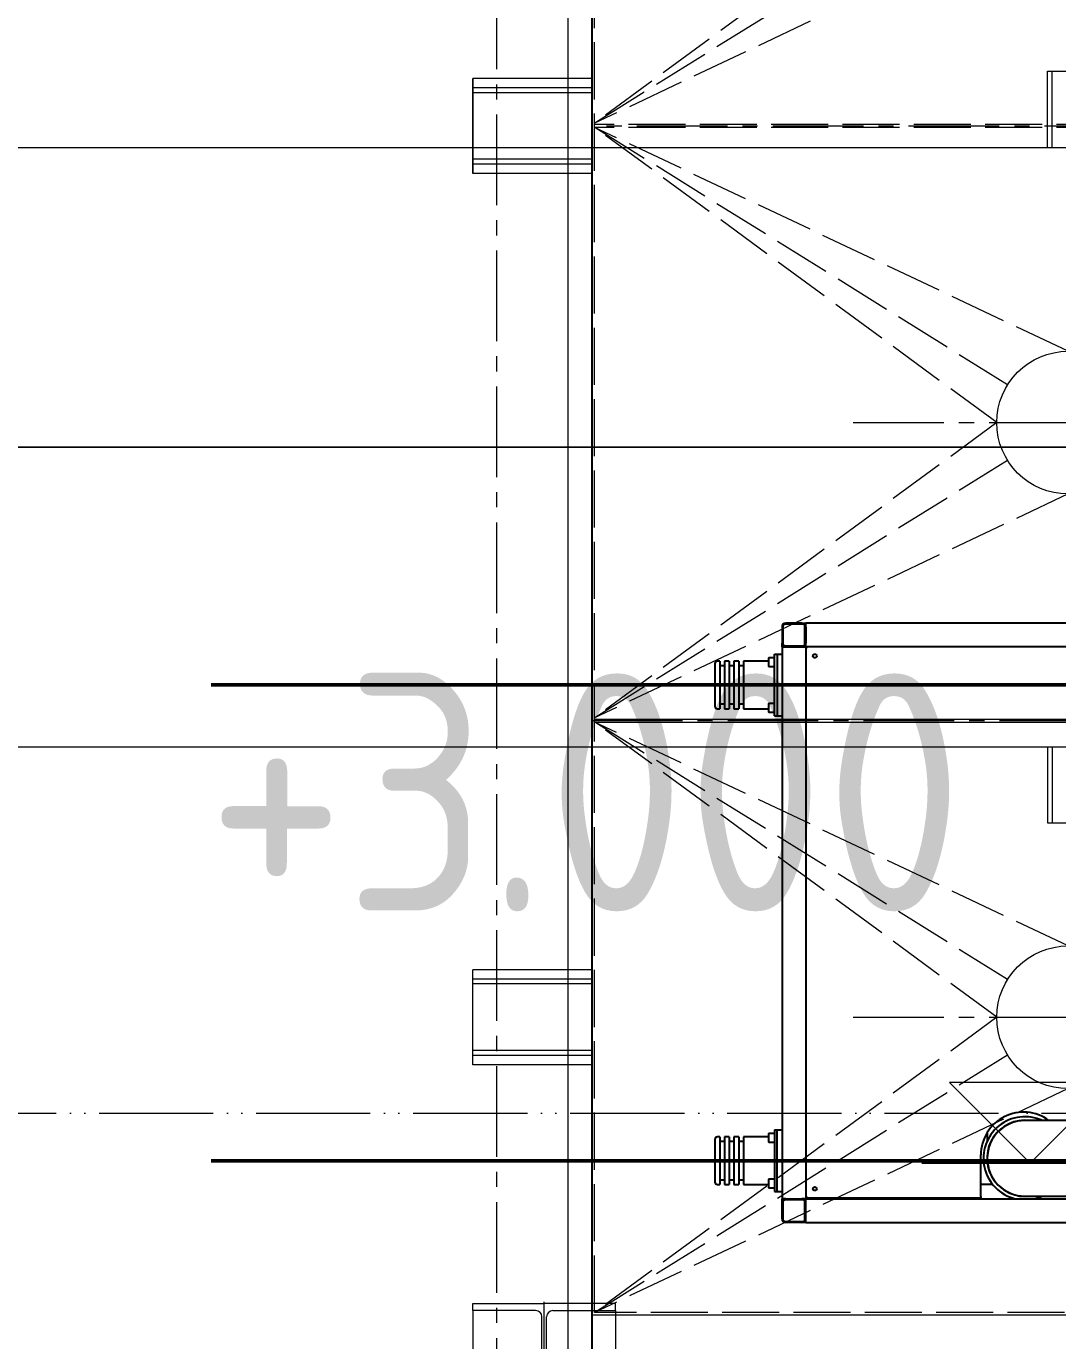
# Model space of a CAD drawing. Header units: millimetres. Extents: x 163705 to 1616509, y 81827 to 302547.
# Drawn here: x 201039 to 203207, y 148381 to 151144 of the extents above; entities that cross this region are included whole.
import ezdxf

# ---------------------------------------------------------------- set-up
doc = ezdxf.new("R2010")
doc.units = ezdxf.units.MM
doc.header["$LTSCALE"] = 10
for name, pattern in [('ACAD_ISO02W100', [15, 12, -3]), ('ACAD_ISO05W100', [33, 24, -3, 0, -3, 0, -3]), ('CENTER2', [28.575, 19.05, -3.175, 3.175, -3.175])]:
    doc.linetypes.add(name, pattern=pattern)
for name, color, linetype, lineweight in [('1-中心线', 1, 'CENTER2', 0), ('1-剖面线', 8, 'Continuous', 0), ('1-双点线', 8, 'ACAD_ISO05W100', 0), ('1-建筑轮廓', 7, 'Continuous', 20), ('1-护栏', 4, 'Continuous', 18), ('1-文本', 4, 'Continuous', 0), ('1-虚线', 8, 'ACAD_ISO02W100', 0), ('1-设备轮廓', 2, 'Continuous', 18), ('1-钢构', 6, 'Continuous', 0)]:
    doc.layers.add(name, color=color, linetype=linetype, lineweight=lineweight)
doc.layers.add('1-隐线', color=8, linetype='Continuous')
doc.styles.add('HZ', font='gbenor.shx', dxfattribs={"bigfont": 'gbcbig.shx'})
doc.styles.get("Standard").update_dxf_attribs({"font": 'arial.ttf'})

# ---------------------------------------------------------------- blocks, each defined once
blk = doc.blocks.new('G$C5C029050')
at = {"layer": '1-双点线'}
blk.add_line((1, 53039.4), (92688.6, 53039.4), dxfattribs=at)
blk = doc.blocks.new('G$C3B61D3F5')
for p, q in [((216, 1328), (213, 1325)), ((214, 1328.2), (214, 1330)), ((214, 1330), (219, 1330)), ((256, 1328), (216, 1328)), ((253, 1330), (219, 1330)), ((253, 1330), (261, 1330)), ((259, 1325), (256, 1328)), ((921, 1330), (261, 1330)), ((261, 1322), (261, 1330)), ((211, 1325), (211.6, 1325)), ((211, 1322), (211, 1288)), ((213, 1325), (213, 1285)), ((259, 1285), (259, 1325)), ((260.4, 1325), (261, 1325)), ((261, 1322), (261, 1288)), ((211, 1280), (211, 1288)), ((211, 1280), (211, 120)), ((211, 1280), (219, 1280)), ((213, 1285), (216, 1282)), ((216, 1282), (256, 1282)), ((219, 1280), (253, 1280)), ((253, 1280), (261, 1280)), ((256, 1282), (259, 1285)), ((261, 1280), (261, 1288)), ((263.2, 1280), (261, 1280)), ((261, 1280), (261, 1277.8)), ((261, 1277.8), (261, 124.2)), ((261, 1277.8), (262.5, 1277.8)), ((263.2, 1280), (263.2, 1278.5)), ((906.8, 1280), (263.2, 1280)), ((70, 1245), (70, 1200)), ((80, 1250), (75, 1250)), ((80, 1250), (80, 1200)), ((100, 1250), (90, 1250)), ((90, 1250), (90, 1200)), ((100, 1250), (100, 1200)), ((120, 1250), (110, 1250)), ((110, 1250), (110, 1200)), ((120, 1250), (120, 1200)), ((183, 1250), (130, 1250)), ((130, 1250), (130, 1200)), ((183, 1245.5), (183, 1256.9)), ((183, 1239.1), (183, 1245.5)), ((195, 1257), (183.1, 1257)), ((195, 1135), (195, 1265)), ((195, 1265), (201, 1265)), ((201, 1265), (201, 1135)), ((201, 1265), (211, 1265)), ((90, 1240), (80, 1240)), ((110, 1240), (100, 1240)), ((130, 1240), (120, 1240)), ((183.1, 1239), (195, 1239)), ((70, 1200), (70, 1155)), ((80, 1200), (80, 1150)), ((90, 1200), (90, 1150)), ((100, 1200), (100, 1150)), ((110, 1200), (110, 1150)), ((120, 1200), (120, 1150)), ((130, 1200), (130, 1150)), ((183, 1150.9), (183, 1160.9)), ((195, 1161), (183.1, 1161)), ((75, 1150), (80, 1150)), ((80, 1160), (90, 1160)), ((90, 1150), (100, 1150)), ((100, 1160), (110, 1160)), ((110, 1150), (120, 1150)), ((120, 1160), (130, 1160)), ((130, 1150), (183, 1150)), ((183, 1143.1), (183, 1150.9)), ((183.1, 1143), (195, 1143)), ((195, 1135), (201, 1135)), ((201, 1135), (211, 1135)), ((951, 284.5), (722, 284.5)), ((80, 250), (75, 250)), ((80, 250), (80, 150)), ((100, 250), (90, 250)), ((90, 250), (90, 150)), ((100, 250), (100, 150)), ((120, 250), (110, 250)), ((110, 250), (110, 150)), ((120, 250), (120, 150)), ((183, 250), (130, 250)), ((130, 250), (130, 150)), ((183, 239.1), (183, 256.9)), ((195, 257), (183.1, 257)), ((195, 265), (195, 135)), ((195, 265), (201, 265)), ((201, 265), (211, 265)), ((201, 135), (201, 265)), ((642.5, 259.4), (642.5, 241.6)), ((70, 245), (70, 155)), ((90, 240), (80, 240)), ((110, 240), (100, 240)), ((130, 240), (120, 240)), ((183.1, 239), (195, 239)), ((629, 124.5), (629, 212)), ((75, 150), (80, 150)), ((80, 160), (90, 160)), ((90, 150), (100, 150)), ((100, 160), (110, 160)), ((110, 150), (120, 150)), ((120, 160), (130, 160)), ((130, 150), (183, 150)), ((183, 143.1), (183, 160.9)), ((195, 161), (183.1, 161)), ((183.1, 143), (195, 143)), ((653.9, 150), (629, 150)), ((195, 135), (201, 135)), ((201, 135), (211, 135)), ((211, 112), (211, 120)), ((219, 120), (211, 120)), ((211, 78), (211, 112)), ((216, 118), (213, 115)), ((213, 115), (213, 75)), ((256, 118), (216, 118)), ((219, 120), (253, 120)), ((261, 120), (253, 120)), ((259, 115), (256, 118)), ((259, 75), (259, 115)), ((261, 124.2), (262.5, 124.2)), ((261, 124.2), (261, 120)), ((261, 120), (921, 120)), ((261, 112), (261, 120)), ((261, 78), (261, 112)), ((263.2, 122), (263.2, 123.5)), ((263.2, 122), (629, 122)), ((291, 120), (291, 122)), ((629, 124.5), (629, 122)), ((722, 125.5), (951, 125.5)), ((211.6, 75), (211, 75)), ((213, 75), (216, 72)), ((214, 71.8), (214, 70)), ((219, 70), (214, 70)), ((216, 72), (256, 72)), ((253, 70), (219, 70)), ((261, 70), (253, 70)), ((256, 72), (259, 75)), ((261, 75), (260.4, 75)), ((261, 70), (261, 78)), ((261, 70), (921, 70))]:
    blk.add_line(p, q)
at = {"flags": 128}
blk.add_lwpolyline([(722, 125), (727.3, 125.2), (730.9, 125.5)], dxfattribs=at)
for centre in [(280, 1261), (280, 141)]:
    blk.add_circle(centre, 4)
for centre, radius, start, end in [((219, 1322), 8, 90, 180), ((253, 1322), 8, 0, 90), ((219, 1288), 8, 180, 270), ((253, 1288), 8, 270, 0), ((75, 1245), 5, 90, 180), ((183.1, 1256.9), 0.1, 90, 180), ((183.1, 1239.1), 0.1, 180, 270), ((183.1, 1160.9), 0.1, 90, 180), ((75, 1155), 5, 180, 270), ((183.1, 1143.1), 0.1, 180, 270), ((719, 212), 90, 53.6639, 180), ((722, 205), 87.5, 65.3087, 256.2709), ((722, 205), 80, 83.5908, 270), ((722, 205), 79.5, 90, 180), ((75, 245), 5, 90, 180), ((183.1, 256.9), 0.1, 90, 180), ((183.1, 239.1), 0.1, 180, 270), ((722, 205), 79.5, 180, 270), ((75, 155), 5, 180, 270), ((183.1, 160.9), 0.1, 90, 180), ((183.1, 143.1), 0.1, 180, 270), ((219, 112), 8, 90, 180), ((253, 112), 8, 0, 90), ((722, 205), 87.5, 283.7291, 294.6913), ((219, 78), 8, 180, 270), ((253, 78), 8, 270, 0)]:
    blk.add_arc(centre, radius, start, end)
for points in [[(261, 1277.8), (261, 1277.8), (261.1, 1277.7), (261.7, 1277.6), (262.5, 1277.6), (263.2, 1277.5), (263.5, 1277.5)], [(262.5, 1277.8), (262.5, 1277.8), (262.5, 1277.7), (262.8, 1277.6), (263.1, 1277.6), (263.4, 1277.5), (263.5, 1277.5)], [(263.5, 1277.5), (263.5, 1277.8), (263.4, 1278.5), (263.4, 1279.3), (263.3, 1279.9), (263.2, 1280), (263.2, 1280)], [(263.5, 1277.5), (263.5, 1277.6), (263.4, 1277.9), (263.4, 1278.2), (263.3, 1278.5), (263.2, 1278.5), (263.2, 1278.5)], [(263.5, 124.5), (263.2, 124.5), (262.5, 124.4), (261.7, 124.4), (261.1, 124.3), (261, 124.2), (261, 124.2)], [(263.5, 124.5), (263.4, 124.5), (263.1, 124.4), (262.8, 124.4), (262.5, 124.3), (262.5, 124.2), (262.5, 124.2)], [(263.2, 122), (263.2, 122), (263.3, 122.1), (263.4, 122.7), (263.4, 123.5), (263.5, 124.2), (263.5, 124.5)], [(263.2, 123.5), (263.2, 123.5), (263.3, 123.5), (263.4, 123.8), (263.4, 124.1), (263.5, 124.4), (263.5, 124.5)]]:
    blk.add_open_spline(points, degree=3)
at = {"layer": '1-中心线'}
for p, q in [((265, 1200), (0, 1200)), ((265, 200), (0, 200))]:
    blk.add_line(p, q, dxfattribs=at)
blk = doc.blocks.new('A$C2f6614b9')
at = {"layer": '1-护栏'}
blk.add_lwpolyline([(0, 450), (17263.8, 450), (17263.8, 7650), (0, 7650)], close=True, dxfattribs=at)
at = {"layer": '1-设备轮廓', "lineweight": 50, "ltscale": 5}
for p, q in [((16925, 7150), (1300, 7150)), ((16925, 6150), (1300, 6150))]:
    blk.add_line(p, q, dxfattribs=at)
at = {"layer": '1-隐线'}
blk.add_blockref('G$C3B61D3F5', (2289, 5950), dxfattribs=at)
blk = doc.blocks.new('A$Cf51e8010')
at = {"layer": '1-设备轮廓', "insert": (1994, 8024.3), "char_height": 500, "width": 950.692, "attachment_point": 1, "style": 'HZ'}
blk.add_mtext('+3.000', dxfattribs=at)
blk = doc.blocks.new('G$CFDCBCB0A')
for p, q in [((250, 2600), (0, 2600)), ((250, 2580), (0, 2580)), ((250, 2570), (0, 2570)), ((250, 2430), (0, 2430)), ((250, 2420), (0, 2420)), ((250, 2400), (0, 2400)), ((250, 726.5), (0, 726.5)), ((250, 706.5), (0, 706.5)), ((250, 696.5), (0, 696.5)), ((250, 556.5), (0, 556.5)), ((250, 546.5), (0, 546.5)), ((250, 526.5), (0, 526.5))]:
    blk.add_line(p, q)
blk.add_lwpolyline([(250, 0), (250, 5000), (4250, 5000), (4250, 0)], close=True)
for points in [[(0, 2400), (0, 2600)], [(0, 2600), (0, 2400)], [(0, 526.5), (0, 726.5)], [(0, 526.5), (0, 726.5)]]:
    blk.add_lwpolyline(points)
for centre in [(1251.5, 1876.5), (1251.5, 626.5)]:
    blk.add_circle(centre, 150)
at = {"layer": '1-中心线'}
for p, q in [((4250, 2500), (250, 2500)), ((799.7, 1876.5), (1703.3, 1876.5)), ((250, 1250), (4250, 1250)), ((799.7, 626.5), (1703.3, 626.5))]:
    blk.add_line(p, q, dxfattribs=at)
at = {"layer": '1-剖面线'}
for p, q in [((256, 1253), (2247, 1253)), ((256, 1247), (2247, 1247))]:
    blk.add_line(p, q, dxfattribs=at)
at = {"layer": '1-虚线'}
for p, q in [((1101.5, 3126.5), (256, 2506)), ((1124.2, 3047.2), (256, 2506)), ((1251.5, 2976.5), (256, 2506)), ((2247, 2503), (256, 2503)), ((2247, 2497), (256, 2497)), ((1251.5, 2026.5), (256, 2497)), ((1101.5, 1876.5), (256, 2497)), ((1124.2, 1955.8), (256, 2497)), ((1101.5, 1876.5), (256, 1256)), ((1124.2, 1797.2), (256, 1256)), ((1251.5, 1726.5), (256, 1256)), ((1251.5, 776.5), (256, 1247)), ((1101.5, 626.5), (256, 1247)), ((1124.2, 705.8), (256, 1247)), ((1101.5, 626.5), (256, 6)), ((1124.2, 547.2), (256, 6)), ((1251.5, 476.5), (256, 6))]:
    blk.add_line(p, q, dxfattribs=at)
blk.add_lwpolyline([(256, 6), (256, 4994), (4244, 4994), (4244, 6)], close=True, dxfattribs=at)
blk = doc.blocks.new('A$C5a2f2e4f')
at = {"layer": '1-中心线'}
blk.add_line((2603, 17900.1), (2603, 2000.1), dxfattribs=at)
at = {"layer": '1-设备轮廓'}
blk.add_blockref('G$CFDCBCB0A', (2553, 7375.1), dxfattribs=at)
blk = doc.blocks.new('123振动筛-俯视图')
for p, q in [((338.8, 1717.1), (568.7, 1717.1)), ((338.8, 1557.1), (338.8, 1717.1)), ((348.8, 1557.1), (348.8, 1717.1)), ((558.7, 1557.1), (558.7, 1717.1)), ((568.7, 1557.1), (568.7, 1717.1)), ((3183.2, 1717.1), (3413.1, 1717.1)), ((3183.2, 1557.1), (3183.2, 1717.1)), ((3193.2, 1557.1), (3193.2, 1717.1)), ((3403.1, 1557.1), (3403.1, 1717.1)), ((3413.1, 1557.1), (3413.1, 1717.1)), ((4204, 1704.1), (3700, 1557.1)), ((0, 1557.1), (3700, 1557.1)), ((0, 1557.1), (0, 297.1)), ((3700, 1557.1), (3700, 297.1)), ((3700, 297.1), (3700, 1557.1)), ((4225, 297.1), (3700, 1557.1)), ((4225, 1354.6), (3700, 1557.1)), ((4225, 1002.1), (3700, 1557.1)), ((4225, 649.6), (3700, 1557.1)), ((4225, 1557.1), (4152.3, 1382.7)), ((30, 1377.1), (330, 1377.1)), ((30, 1377.1), (30, 477.1)), ((330, 1377.1), (330, 477.1)), ((4225, 1204.6), (4152.3, 1079)), ((4225, 852.1), (4152.3, 775.3)), ((4225, 499.6), (4152.3, 471.6)), ((30, 477.1), (330, 477.1)), ((0, 297.1), (3700, 297.1)), ((338.8, 297.1), (338.8, 137.1)), ((348.8, 297.1), (348.8, 137.1)), ((558.7, 297.1), (558.7, 137.1)), ((568.7, 297.1), (568.7, 137.1)), ((3183.2, 297.1), (3183.2, 137.1)), ((3193.2, 297.1), (3193.2, 137.1)), ((3403.1, 297.1), (3403.1, 137.1)), ((3413.1, 297.1), (3413.1, 137.1)), ((4204, 150.1), (3700, 297.1)), ((338.8, 137.1), (568.7, 137.1)), ((3183.2, 137.1), (3413.1, 137.1))]:
    blk.add_line(p, q)
for centre in [(4225, 1632.1), (4225, 1279.6), (4225, 927.1), (4225, 574.6), (4225, 222.1)]:
    blk.add_circle(centre, 75)
at = {"layer": '1-中心线'}
for p, q in [((4225, 1722.1), (4225, 1542.1)), ((453.6, 1590.8), (453.6, 1693.5)), ((3298.1, 1590.8), (3298.1, 1693.5)), ((402.3, 1642.1), (504.9, 1642.1)), ((3246.7, 1642.1), (3349.4, 1642.1)), ((4135, 1632.1), (4315, 1632.1)), ((180, 1377.1), (180, 477.1)), ((4225, 1369.6), (4225, 1189.6)), ((4135, 1279.6), (4315, 1279.6)), ((4225, 1017.1), (4225, 837.1)), ((0, 927.1), (3700, 927.1)), ((4135, 927.1), (4315, 927.1)), ((4225, 664.6), (4225, 484.6)), ((4135, 574.6), (4315, 574.6)), ((4225, 312.1), (4225, 132.1)), ((453.6, 263.5), (453.6, 160.8)), ((3298.1, 263.5), (3298.1, 160.8)), ((4135, 222.1), (4315, 222.1)), ((402.3, 212.1), (504.9, 212.1)), ((3246.7, 212.1), (3349.4, 212.1))]:
    blk.add_line(p, q, dxfattribs=at)
at = {"layer": '1-剖面线'}
for points in [[(403.6, 1692.1), (503.6, 1692.1), (503.6, 1592.1), (403.6, 1592.1)], [(3248.1, 1692.1), (3348.1, 1692.1), (3348.1, 1592.1), (3248.1, 1592.1)], [(403.6, 162.1), (503.6, 162.1), (503.6, 262.1), (403.6, 262.1)], [(3248.1, 162.1), (3348.1, 162.1), (3348.1, 262.1), (3248.1, 262.1)]]:
    blk.add_lwpolyline(points, close=True, dxfattribs=at)
blk = doc.blocks.new('A$Caa9cde6e')
at = {"layer": '1-文本'}
blk.add_line((3497.2, 7094.9), (3924.5, 7094.9), dxfattribs=at)
blk.add_lwpolyline([(4365.2, 7264.6), (3554.8, 7264.6), (3724.5, 7094.9), (3894.2, 7264.6)], dxfattribs=at)
at = {"layer": '1-设备轮廓'}
blk.add_blockref('123振动筛-俯视图', (578, 7672.9), dxfattribs=at)
blk = doc.blocks.new('G$C2B9B74B2')
for p, q in [((153, 0), (153, 306)), ((3, 288), (3, 303)), ((3, 303), (153, 303)), ((135, 288), (3, 288)), ((3, 288), (3, 18)), ((303, 303), (153, 303)), ((171, 288), (303, 288)), ((303, 288), (303, 303)), ((303, 288), (303, 18)), ((148, 31), (148, 275)), ((158, 31), (158, 275)), ((0, 153), (306, 153)), ((3, 3), (3, 18)), ((3, 18), (135, 18)), ((153, 3), (3, 3)), ((153, 3), (303, 3)), ((303, 18), (171, 18)), ((303, 3), (303, 18))]:
    blk.add_line(p, q)
for centre, start, end in [((135, 275), 0, 90), ((171, 275), 90, 180), ((135, 31), 270, 0), ((171, 31), 180, 270)]:
    blk.add_arc(centre, 13, start, end)
blk.add_text('HC_SUPERPART', height=0.001).set_placement((153, 3))
blk = doc.blocks.new('A$C9ac03513')
blk.add_lwpolyline([(2008.2, 178), (2008.2, 10878), (2008.2, 10878), (2008.2, 16278), (9108.2, 16278), (9108.2, 10678), (4808.2, 10678), (4808.2, 178), (2008.2, 178)])
at = {"layer": '1-护栏'}
blk.add_line((4758.2, 10728), (4758.2, 228), dxfattribs=at)
at = {"layer": '1-钢构'}
blk.add_blockref('G$C2B9B74B2', (4555.2, 5375), dxfattribs=at)

msp = doc.modelspace()

# ---------------------------------------------------------------- linework, layer by layer
at = {"layer": '1-中心线'}
msp.add_line((183311.682, 150259.632), (261928.108, 150259.632), dxfattribs=at)

# ---------------------------------------------------------------- block references
for name, p in [('A$C5a2f2e4f', (199424.833, 141059.499)), ('A$C9ac03513', (197419.609, 142781.632)), ('A$Cf51e8010', (199424.833, 141759.632)), ('A$Caa9cde6e', (199424.833, 141659.632)), ('A$C2f6614b9', (200127.833, 142609.632))]:
    msp.add_blockref(name, p)
at = {"layer": '1-建筑轮廓'}
msp.add_blockref('G$C5C029050', (181709.24, 95820.209), dxfattribs=at)

doc.saveas('drawing.dxf')
